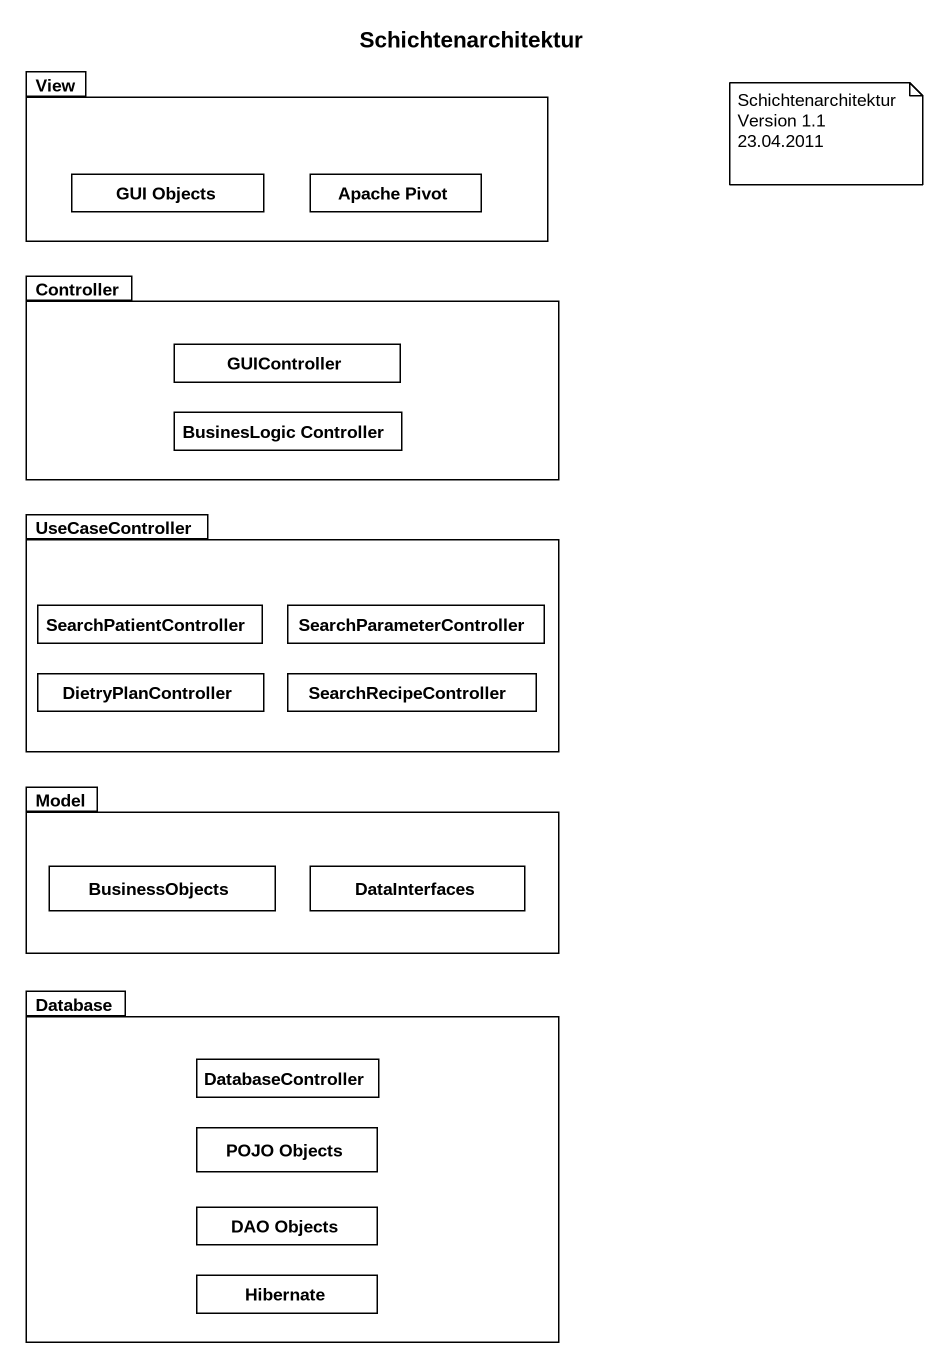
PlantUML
@startuml
title Schichtenarchitektur
hide circle
hide empty members
package View {
  class "GUI Objects" as GUI_Objects
  class "Apache Pivot" as Apache_Pivot
}
package Controller {
  class GUIController
  class "BusinesLogic Controller" as BusinesLogic_Controller
}
package UseCaseController {
  class SearchPatientController
  class DietryPlanController
  class SearchParameterController
  class SearchRecipeController
}
package Model {
  class BusinessObjects
  class DataInterfaces
}
package "Database" as Database_ {
  class DatabaseController
  class "POJO Objects" as POJO_Objects
  class "DAO Objects" as DAO_Objects
  class Hibernate
}
note as N1
  Schichtenarchitektur
  Version 1.1
  23.04.2011
end note
@enduml
